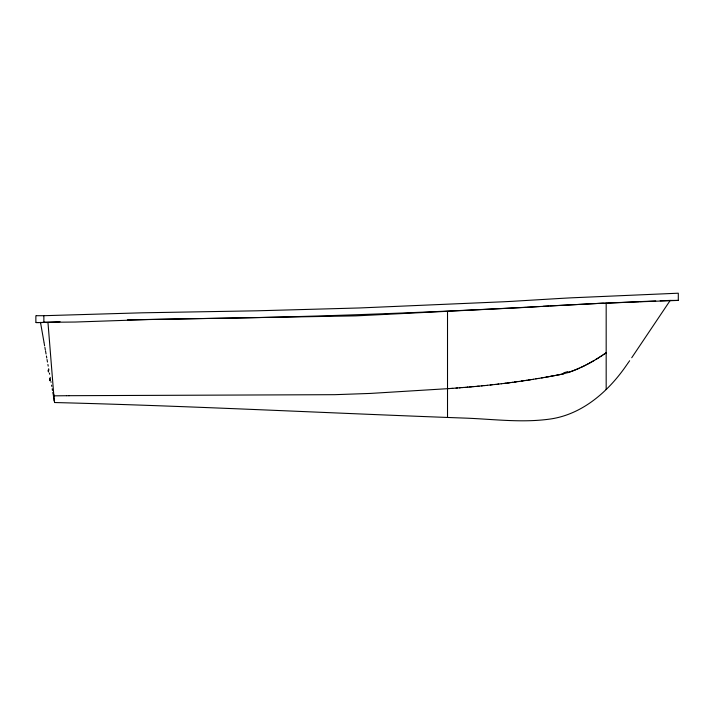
<?xml version="1.0" encoding="UTF-8"?>
<svg xmlns="http://www.w3.org/2000/svg" width="714" height="714" viewBox="0 0 714 714"><rect width="100%" height="100%" fill="white"/><g stroke="black" fill="none" stroke-linecap="round" stroke-linejoin="round"><path stroke-width="1.07" d="M35.87 315.704L35.861 322.335L36.726 322.335M550.324 305.878L609.131 302.888L678.3 300.416L678.3 293.204L571.923 297.8A74.265 3.329 -4.2 0 1 570.102 297.89L561.24 298.381A70.838 3.177 -4.2 0 1 559.267 298.497L514.598 301.174A79.209 6.845 -2 0 0 512.643 301.299L503.29 301.79A85.323 7.381 -2 0 0 501.228 301.87L359.437 307.966L256.933 310.804L142.113 312.812L43.866 315.704L43.866 322.335L38.556 322.63M54.237 400.554L47.981 322.63L43.866 322.335L75.273 322.032L148.333 319.551L199.617 318.587C315.401 317.043 431.14 312.375 546.763 306.163L603.321 303.138M53.996 396.431L54.014 396.047M678.3 300.416L670.223 300.416L631.729 357.732M629.23 361.329L629.65 360.731M628.811 361.927L627.544 363.721M627.124 364.31C608.872 391.245 581.99 415.137 548.575 419.252C520.042 423 491.205 418.904 462.645 418.02C326.637 413.04 190.692 405.945 54.612 402.535L53.318 395.199M606.177 352.796C591.031 362.998 574.511 372.413 556.242 375.278M605.811 353.046L603.964 354.322M602.848 355.081L600.965 356.313M599.831 357.045L597.913 358.249M597.52 358.482L595.583 359.66M594.012 360.579L592.022 361.712M591.638 361.927L589.22 363.248M588.845 363.453L586.426 364.711M585.614 365.122L583.151 366.336M582.749 366.523L580.669 367.505M579.411 368.067L576.475 369.352M576.1 369.513L573.092 370.744M572.637 370.914L567.88 372.69M563.56 373.859L559.267 374.689M559.008 374.743L555.197 375.475M555.376 375.439L553.279 375.832M554.046 375.689L554.939 375.519M552.127 376.046L553.636 375.769M550.592 376.332L551.744 376.117M551.467 376.171L552.333 376.01M549.28 376.573L549.825 376.474M549.718 376.492L550.208 376.403M550.155 376.412L550.976 376.26M548.281 376.751L549.048 376.608M548.843 376.644L549.441 376.537M546.737 377.028L547.968 376.805M547.897 376.822L548.406 376.724M546.656 377.037L545.193 377.295M546.353 377.09L547.094 376.956M545.344 377.269L542.863 377.706M542.711 377.733L541.31 377.974M542.47 377.768L543.149 377.652M541.382 377.956L538.579 378.429M535.848 378.884L538.186 378.491M537.847 378.554L538.74 378.402M536.08 378.848L533.099 379.33M533.412 379.277L531.921 379.518M532.073 379.491L530.297 379.768M529.842 379.839L530.341 379.759M528.369 380.071L529.163 379.946M528.949 379.982L529.949 379.821M526.789 380.312L528.503 380.044M525.816 380.455L526.396 380.366M526.263 380.392L527.164 380.25M524.915 380.589L523.121 380.857M524.817 380.607L525.602 380.491M525.37 380.526L526.004 380.428M521.773 381.053L522.666 380.928M522.434 380.955L523.228 380.839M521.318 381.124L518.846 381.472M521.238 381.133L522.032 381.017M518.052 381.588L519.06 381.446M516.802 381.758L518.159 381.571M516.052 381.865L514.455 382.079M515.892 381.883L516.856 381.749M514.535 382.07L512.714 382.32M514.99 382.008L515.446 381.945M511.242 382.508L512.259 382.374M512.045 382.409L512.848 382.302M509.983 382.677L511.349 382.499M508.618 382.856L509.073 382.793M509.635 382.722L508.029 382.927M509.528 382.731L510.037 382.668M507.627 382.981L508.163 382.909M506.012 383.186L507.708 382.972M504.798 383.329L505.878 383.195M505.61 383.231L506.333 383.141M504.968 383.311L501.299 383.757M501.567 383.721L498.542 384.078M498.729 384.061L496.239 384.346M497.622 384.186L498.077 384.132M494.856 384.498L495.882 384.382M495.775 384.4L496.292 384.337M495.07 384.471L487.314 385.31M490.232 384.998L490.696 384.953M491.625 384.855L492.08 384.801M487.448 385.292L485.127 385.533M484.03 385.64L485.261 385.515M482.334 385.81L484.199 385.622M481.566 385.881L478.683 386.158M481.406 385.899L482.387 385.801M477.041 386.31L477.862 386.238M477.666 386.256L479.067 386.122M477.202 386.301L474.864 386.515M473.32 386.649L474.971 386.506M471.579 386.809L472.079 386.765M472.052 386.765L473.462 386.64M469.598 386.979L470.642 386.89M470.428 386.908L471.668 386.801M467.831 387.131L469.705 386.97M465.867 387.291L467.358 387.166M467.108 387.193L467.938 387.122M463.591 387.479L464.064 387.443M465.947 387.291L462.128 387.604M462.181 387.595L460.048 387.764M459.352 387.818L460.298 387.747M457.13 387.988L459.629 387.8M456.291 388.05L452.533 388.336M456.041 388.077L457.46 387.961M450.364 388.487L451.783 388.389M451.703 388.389L452.73 388.318M447.937 388.657L449.418 388.559M449.195 388.568L450.445 388.478M60.047 321.675L40.769 322.594M447.99 388.657L370.477 393.423L334.705 394.681L68.91 395.69M526.004 307.377L355.911 315.874L127.395 319.845M526.62 307.341L537.633 306.645M538.24 306.609L539.463 306.538M543.095 306.306L549.128 305.949M639.94 301.62L655.702 300.942M639.021 301.665L603.571 303.414M660.209 300.772L670.223 300.416M66.42 395.717L54.023 395.842M36.432 315.704L43.866 315.704M36.102 322.63L38.306 322.63M54.264 400.679L54.496 401.714M49.748 379.277L49.962 380.464L49.659 378.741L49.873 379.946L49.775 379.402M40.484 322.335L43.92 341.836M44.018 342.39L44.625 345.862M44.893 347.361L45.339 349.887M45.517 350.913L46.062 353.992M46.41 355.965L46.767 358.017M47.035 359.517L47.481 362.043M47.909 364.488L48.204 366.148M48.659 368.754L48.909 370.173M49.427 373.092L49.623 374.198M50.176 377.358L50.328 378.224M50.926 381.615L51.051 382.329M51.551 385.167L51.765 386.354M52.193 388.8L52.47 390.379M52.818 392.352L53.193 394.485M49.828 379.768L49.989 380.749L49.632 378.59M48.177 370.12L48.49 371.994L48.293 370.78M49.721 379.098L49.909 380.259M53.961 395.065L54.005 395.565M606.177 303.298L606.177 389.558M447.517 311.67L447.517 417.244M53.764 394.842A13.271 1.035 74.3 0 1 53.845 395.547M69.071 395.699A96.524 1.544 -0.4 0 1 66.572 395.726M567.88 371.566A31.639 19.617 -32.5 0 1 563.765 372.726"/></g></svg>
